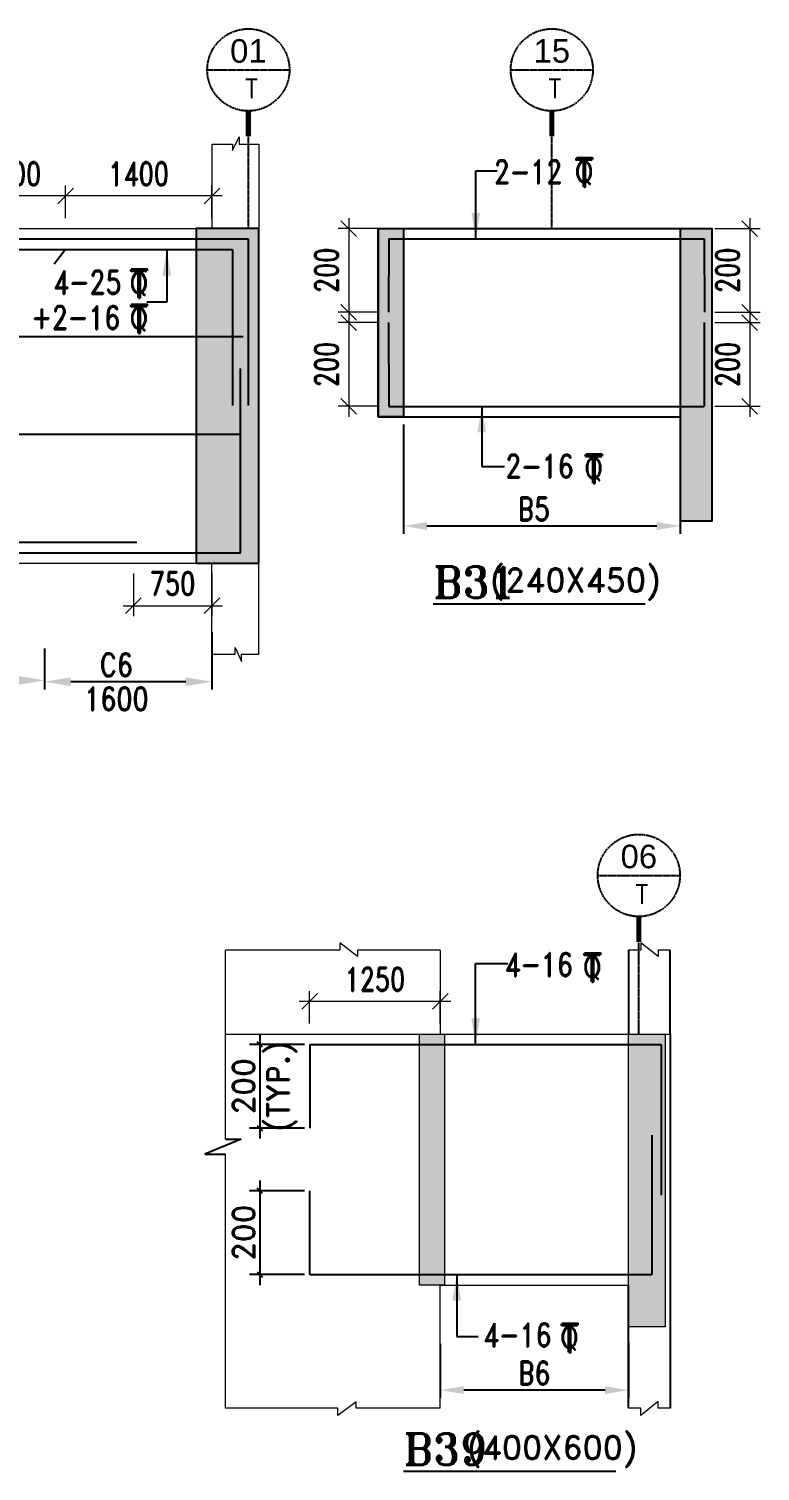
# Model space of a CAD drawing. Header units: millimetres. Extents: x 2061841 to 105821645, y -77612 to 48520811.
# Drawn here: x 2650265 to 2657263, y 7719 to 21513 of the extents above; entities that cross this region are included whole.
import ezdxf
from ezdxf.enums import TextEntityAlignment as Align

# ---------------------------------------------------------------- set-up
doc = ezdxf.new("R2010")
doc.units = ezdxf.units.MM
doc.header["$LTSCALE"] = 10
doc.header["$MEASUREMENT"] = 0
doc.linetypes.add('BASEMENT COLUMN SETTING OUT-PART 2_R4$0$CENTER', pattern=[2, 1.25, -0.25, 0.25, -0.25])
doc.linetypes.add('CENTER', pattern=[2, 1.25, -0.25, 0.25, -0.25])
for name, color, linetype in [('A-Grid-Tower', 8, 'CENTER'), ('BASEMENT COLUMN SETTING OUT-PART 2_R4$0$A-GRID-MAIN', 2, 'BASEMENT COLUMN SETTING OUT-PART 2_R4$0$CENTER'), ('BEAM', 4, 'Continuous'), ('BEAM HATCH', 252, 'Continuous'), ('BEAM STIRRUPS', 3, 'Continuous'), ('LEADER', 3, 'Continuous'), ('REIN', 1, 'Continuous'), ('S-DIM', 7, 'Continuous'), ('SHEET', 7, 'Continuous'), ('VIN_BEAM', 4, 'Continuous')]:
    doc.layers.add(name, color=color, linetype=linetype)
doc.layers.add('TEXT', color=2, linetype='Continuous', lineweight=25)
doc.layers.add('VIN_SLAB DIMENSION', color=3, linetype='Continuous', lineweight=13)
doc.styles.add('200', font='romand.shx', dxfattribs={"width": 0.8, "height": 225})
doc.styles.add('BASEMENT COLUMN SETTING OUT-PART 2_R4$0$MAS-TXTL', font='arial.ttf', dxfattribs={"height": 200})
doc.styles.add('BASEMENT COLUMN SETTING OUT-PART 2_R4$0$MAS-TXTS', font='romans.shx', dxfattribs={"width": 0.8, "height": 180})
doc.styles.add('MAH', font='romand.shx', dxfattribs={"height": 210})
doc.styles.add('PK', font='romand.shx', dxfattribs={"width": 0.7, "height": 225})
doc.styles.add('PRP 100', font='romand.shx', dxfattribs={"width": 0.75})
doc.styles.add('RD', font='romand.shx', dxfattribs={"width": 0.9, "height": 225})
doc.styles.add('ROMAND', font='romand', dxfattribs={"height": 200})
doc.styles.add('RT', font='romant.shx', dxfattribs={"height": 250})
doc.dimstyles.new('dim', dxfattribs={"dimtxt": 225, "dimasz": 150, "dimexe": 100, "dimexo": 100, "dimgap": 100, "dimtad": 1, "dimdec": 0, "dimlfac": -1, "dimrnd": 5, "dimdsep": 46, "dimtxsty": 'PRP 100', "dimblk": 'OBLIQUE', "dimcen": 1.5, "dimdle": 100, "dimclrd": 3, "dimclre": 3, "dimclrt": 2, "dimadec": 0, "dimazin": 0, "dimtfac": 1, "dimtdec": 0, "dimtix": 1, "dimtmove": 0, "dimatfit": 3, "dimldrblk": 'OBLIQUE', "dimfxl": 200, "dimlwd": -1, "dimlwe": -1, "dimarcsym": 0})
doc.dimstyles.new('GR', dxfattribs={"dimtxt": 225, "dimasz": 100, "dimexe": 50, "dimexo": 50, "dimgap": 40, "dimtad": 1, "dimdec": 0, "dimzin": 0, "dimdsep": 46, "dimtxsty": 'RD', "dimblk1": 'OBLIQUE', "dimblk2": 'OBLIQUE', "dimsah": 1, "dimcen": 0, "dimdle": 100, "dimclrd": 3, "dimclre": 3, "dimclrt": 2, "dimadec": 0, "dimazin": 0, "dimtfac": 1, "dimtdec": 0, "dimtix": 1, "dimtmove": 0, "dimatfit": 3, "dimfxl": 1, "dimtolj": 1, "dimtzin": 0, "dimarcsym": 0})
doc.dimstyles.new('GR2', dxfattribs={"dimtxt": 225, "dimasz": 100, "dimexe": 75, "dimexo": 75, "dimgap": 50, "dimtad": 1, "dimdec": 0, "dimdsep": 46, "dimtxsty": '200', "dimblk1": 'OBLIQUE', "dimblk2": 'OBLIQUE', "dimsah": 1, "dimcen": 50, "dimdle": 75, "dimclrd": 3, "dimclre": 3, "dimclrt": 2, "dimadec": 0, "dimazin": 0, "dimtfac": 1, "dimtdec": 0, "dimtix": 1, "dimtmove": 0, "dimatfit": 3, "dimldrblk": 'OBLIQUE', "dimfxl": 1, "dimtolj": 1, "dimtzin": 0, "dimarcsym": 0})
doc.dimstyles.new('MA', dxfattribs={"dimtxt": 210, "dimasz": 50, "dimexe": 100, "dimexo": 50, "dimgap": 50, "dimtad": 1, "dimdec": 0, "dimzin": 0, "dimdsep": 46, "dimtxsty": 'MAH', "dimblk1": 'OBLIQUE', "dimblk2": 'OBLIQUE', "dimsah": 1, "dimcen": 0.09, "dimdle": 100, "dimclrd": 3, "dimclre": 3, "dimclrt": 2, "dimadec": 0, "dimazin": 0, "dimtfac": 1, "dimtdec": 0, "dimtix": 1, "dimtofl": 0, "dimtmove": 0, "dimatfit": 3, "dimldrblk": 'OBLIQUE', "dimfxl": 1, "dimtolj": 1, "dimtzin": 0, "dimarcsym": 0})

# ---------------------------------------------------------------- blocks, each defined once
blk = doc.blocks.new('_Oblique')
at = {"color": 0, "linetype": 'ByBlock', "lineweight": -2}
blk.add_line((-0.5, -0.5), (0.5, 0.5), dxfattribs=at)
blk = doc.blocks.new('*D2232')
at = {"layer": 'Defpoints', "color": 0, "transparency": 16777216}
for p in [(2652954, 11799, 0), (2652475, 10999), (2652954, 10999, 0)]:
    blk.add_point(p, dxfattribs=at)
at = {"layer": 'S-DIM', "color": 3, "lineweight": -2, "transparency": 16777216}
for p, q in [((2652475, 11899), (2652475, 10899)), ((2652904, 11799), (2652375, 11799)), ((2652904, 10999), (2652375, 10999))]:
    blk.add_line(p, q, dxfattribs=at)
at = {"layer": 'S-DIM', "color": 3, "lineweight": -2, "transparency": 16777216, "xscale": 50, "yscale": 50, "zscale": 50}
for p, rotation in [((2652475, 11799), 90), ((2652475, 10999), 270)]:
    blk.add_blockref('_Oblique', p, dxfattribs=dict(at, rotation=rotation))
at = {"layer": 'S-DIM', "color": 2, "transparency": 16777216, "char_height": 210, "attachment_point": 5, "rotation": 90, "style": 'MAH'}
for s, insert in [('\\A1;(TYP.)', (2652685, 11399)), ('\\A1;200', (2652320, 11399))]:
    blk.add_mtext(s, dxfattribs=dict(at, insert=insert))
blk = doc.blocks.new('*D2233')
at = {"layer": 'Defpoints', "color": 0, "transparency": 16777216}
for p in [(2652954, 10399, 0), (2652475, 9599), (2652954, 9599, 0)]:
    blk.add_point(p, dxfattribs=at)
at = {"layer": 'S-DIM', "color": 3, "lineweight": -2, "transparency": 16777216}
for p, q in [((2652475, 10499), (2652475, 9499)), ((2652904, 10399), (2652375, 10399)), ((2652904, 9599), (2652375, 9599))]:
    blk.add_line(p, q, dxfattribs=at)
at = {"layer": 'S-DIM', "color": 3, "lineweight": -2, "transparency": 16777216, "xscale": 50, "yscale": 50, "zscale": 50}
for p, rotation in [((2652475, 10399), 90), ((2652475, 9599), 270)]:
    blk.add_blockref('_Oblique', p, dxfattribs=dict(at, rotation=rotation))
at = {"layer": 'S-DIM', "color": 2, "transparency": 16777216, "char_height": 210, "attachment_point": 5, "rotation": 90, "style": 'MAH'}
for s, insert in [('\\A1;200', (2652320, 9999)), ('\\A1;', (2652630, 9999))]:
    blk.add_mtext(s, dxfattribs=dict(at, insert=insert))
blk = doc.blocks.new('*D2234')
at = {"layer": 'BEAM STIRRUPS', "color": 3, "lineweight": -2, "ltscale": 0.25, "transparency": 16777216}
for p, q in [((2654202, 8937), (2654202, 8419)), ((2656004, 8949), (2656004, 8419)), ((2655779, 8494), (2654427, 8494))]:
    blk.add_line(p, q, dxfattribs=at)
at = {"layer": 'BEAM STIRRUPS', "color": 3, "linetype": 'Continuous', "ltscale": 0.25, "transparency": 16777216}
for points in [[(2654427, 8532), (2654427, 8457), (2654202, 8494)], [(2655779, 8532), (2655779, 8457), (2656004, 8494)]]:
    blk.add_solid(points, dxfattribs=at)
at = {"layer": 'Defpoints', "color": 0, "linetype": 'Continuous', "ltscale": 0.25, "transparency": 16777216}
for p in [(2654202, 9012, 0), (2656004, 9024, 0), (2654202, 8494)]:
    blk.add_point(p, dxfattribs=at)
at = {"layer": 'BEAM STIRRUPS', "color": 2, "linetype": 'Continuous', "ltscale": 0.25, "transparency": 16777216, "insert": (2655103, 8657), "char_height": 225, "attachment_point": 5, "rotation": 360, "style": '200'}
blk.add_mtext('\\A1;B6', dxfattribs=at)
blk = doc.blocks.new('A$C33BE299A')
at = {"layer": 'SHEET', "color": 4, "style": 'ROMAND'}
for s, height, p in [('T', 170, (-16.2, 0)), ('Q', 125, (-14.4, 26.9))]:
    blk.add_text(s, height=height, dxfattribs=at).set_placement(p)
blk = doc.blocks.new('*D2194')
at = {"layer": 'BEAM STIRRUPS', "color": 3, "lineweight": -2, "ltscale": 0.25, "transparency": 16777216}
for p, q in [((2653849, 17728), (2653849, 16683)), ((2656499, 17552), (2656499, 16683)), ((2656274, 16758), (2654074, 16758))]:
    blk.add_line(p, q, dxfattribs=at)
at = {"layer": 'BEAM STIRRUPS', "color": 3, "linetype": 'Continuous', "ltscale": 0.25, "transparency": 16777216}
for points in [[(2654074, 16796), (2654074, 16721), (2653849, 16758)], [(2656274, 16796), (2656274, 16721), (2656499, 16758)]]:
    blk.add_solid(points, dxfattribs=at)
at = {"layer": 'Defpoints', "color": 0, "linetype": 'Continuous', "ltscale": 0.25, "transparency": 16777216}
for p in [(2653849, 17803, 2), (2656499, 17627, 46), (2653849, 16758)]:
    blk.add_point(p, dxfattribs=at)
at = {"layer": 'BEAM STIRRUPS', "color": 2, "linetype": 'Continuous', "ltscale": 0.25, "transparency": 16777216, "insert": (2655099, 16921), "char_height": 225, "attachment_point": 5, "rotation": 360, "style": '200'}
blk.add_mtext('\\A1;B5', dxfattribs=at)
blk = doc.blocks.new('*D2025')
at = {"layer": 'Defpoints', "color": 0, "transparency": 16777216}
for p in [(2650616, 19915), (2650616, 19603, 0), (2652016, 19603, 0)]:
    blk.add_point(p, dxfattribs=at)
at = {"layer": 'VIN_SLAB DIMENSION', "color": 3, "transparency": 16777216}
for p, q in [((2650616, 19703), (2650616, 20015)), ((2652016, 19703), (2652016, 20015)), ((2652116, 19915), (2650516, 19915))]:
    blk.add_line(p, q, dxfattribs=at)
at = {"layer": 'VIN_SLAB DIMENSION', "color": 3, "transparency": 16777216, "xscale": 150, "yscale": 150, "zscale": 150, "rotation": 180}
blk.add_blockref('_Oblique', (2650616, 19915), dxfattribs=at)
at = {"layer": 'VIN_SLAB DIMENSION', "color": 3, "transparency": 16777216, "xscale": 150, "yscale": 150, "zscale": 150}
blk.add_blockref('_Oblique', (2652016, 19915), dxfattribs=at)
at = {"layer": 'VIN_SLAB DIMENSION', "color": 2, "transparency": 16777216, "insert": (2651316, 20127), "char_height": 225, "attachment_point": 5, "style": 'PRP 100'}
blk.add_mtext('1400', dxfattribs=at)
blk = doc.blocks.new('OBLIQUE')
blk = doc.blocks.new('*D2026')
at = {"layer": 'Defpoints', "color": 0, "transparency": 16777216}
for p in [(2649716, 19915), (2649716, 19603, 52), (2650616, 19603, 52)]:
    blk.add_point(p, dxfattribs=at)
at = {"layer": 'VIN_SLAB DIMENSION', "color": 3, "transparency": 16777216}
for p, q in [((2649716, 19703), (2649716, 20015)), ((2650616, 19703), (2650616, 20015)), ((2650716, 19915), (2649616, 19915))]:
    blk.add_line(p, q, dxfattribs=at)
at = {"layer": 'VIN_SLAB DIMENSION', "color": 3, "transparency": 16777216, "xscale": 150, "yscale": 150, "zscale": 150, "rotation": 180}
blk.add_blockref('_Oblique', (2649716, 19915), dxfattribs=at)
at = {"layer": 'VIN_SLAB DIMENSION', "color": 3, "transparency": 16777216, "xscale": 150, "yscale": 150, "zscale": 150}
blk.add_blockref('_Oblique', (2650616, 19915), dxfattribs=at)
at = {"layer": 'VIN_SLAB DIMENSION', "color": 2, "transparency": 16777216, "insert": (2650166, 20127), "char_height": 225, "attachment_point": 5, "style": 'PRP 100'}
blk.add_mtext('900', dxfattribs=at)
blk = doc.blocks.new('*D2029')
at = {"layer": 'Defpoints', "color": 0, "transparency": 16777216}
for p in [(2652952, 12211), (2652952, 11899, 52), (2654202, 11899, 52)]:
    blk.add_point(p, dxfattribs=at)
at = {"layer": 'VIN_SLAB DIMENSION', "color": 3, "transparency": 16777216}
for p, q in [((2652952, 11999), (2652952, 12311)), ((2654202, 11999), (2654202, 12311)), ((2654302, 12211), (2652852, 12211))]:
    blk.add_line(p, q, dxfattribs=at)
at = {"layer": 'VIN_SLAB DIMENSION', "color": 3, "transparency": 16777216, "xscale": 150, "yscale": 150, "zscale": 150, "rotation": 180}
blk.add_blockref('_Oblique', (2652952, 12211), dxfattribs=at)
at = {"layer": 'VIN_SLAB DIMENSION', "color": 3, "transparency": 16777216, "xscale": 150, "yscale": 150, "zscale": 150}
blk.add_blockref('_Oblique', (2654202, 12211), dxfattribs=at)
at = {"layer": 'VIN_SLAB DIMENSION', "color": 2, "transparency": 16777216, "insert": (2653577, 12423), "char_height": 225, "attachment_point": 5, "style": 'PRP 100'}
blk.add_mtext('1250', dxfattribs=at)
blk = doc.blocks.new('*D2084')
at = {"layer": 'Defpoints', "color": 0, "transparency": 16777216}
for p in [(2651266, 16403), (2652016, 16403), (2652016, 15996)]:
    blk.add_point(p, dxfattribs=at)
at = {"layer": 'VIN_SLAB DIMENSION', "color": 3, "transparency": 16777216}
for p, q in [((2651266, 16303), (2651266, 15896)), ((2652016, 16303), (2652016, 15896)), ((2651166, 15996), (2652116, 15996))]:
    blk.add_line(p, q, dxfattribs=at)
at = {"layer": 'VIN_SLAB DIMENSION', "color": 3, "transparency": 16777216, "xscale": 150, "yscale": 150, "zscale": 150, "rotation": 180}
blk.add_blockref('_Oblique', (2651266, 15996), dxfattribs=at)
at = {"layer": 'VIN_SLAB DIMENSION', "color": 3, "transparency": 16777216, "xscale": 150, "yscale": 150, "zscale": 150}
blk.add_blockref('_Oblique', (2652016, 15996), dxfattribs=at)
at = {"layer": 'VIN_SLAB DIMENSION', "color": 2, "transparency": 16777216, "insert": (2651641, 16208), "char_height": 225, "attachment_point": 5, "style": 'PRP 100'}
blk.add_mtext('750', dxfattribs=at)
blk = doc.blocks.new('*D2086')
at = {"layer": 'BEAM', "color": 3, "lineweight": -2, "transparency": 16777216}
for p, q in [((2652016, 15743), (2652016, 15194)), ((2650416, 15588), (2650416, 15194)), ((2651766, 15269), (2650666, 15269))]:
    blk.add_line(p, q, dxfattribs=at)
at = {"layer": 'BEAM', "color": 3, "transparency": 16777216}
for points in [[(2650666, 15311), (2650666, 15227), (2650416, 15269)], [(2651766, 15311), (2651766, 15227), (2652016, 15269)]]:
    blk.add_solid(points, dxfattribs=at)
at = {"layer": 'Defpoints', "color": 0, "transparency": 16777216}
for p in [(2652016, 15818, 0), (2650416, 15663, 0), (2650416, 15269)]:
    blk.add_point(p, dxfattribs=at)
at = {"layer": 'BEAM', "color": 2, "transparency": 16777216, "char_height": 225, "attachment_point": 5, "style": '200'}
for s, insert in [('\\A1;C6', (2651103, 15431)), ('\\A1;1600', (2651103, 15106))]:
    blk.add_mtext(s, dxfattribs=dict(at, insert=insert))
blk = doc.blocks.new('*D2087')
at = {"layer": 'BEAM', "color": 3, "lineweight": -2, "transparency": 16777216}
for p, q in [((2650416, 15588), (2650416, 15207)), ((2645391, 15513), (2645391, 15207)), ((2645641, 15282), (2650166, 15282))]:
    blk.add_line(p, q, dxfattribs=at)
at = {"layer": 'BEAM', "color": 3, "transparency": 16777216}
for points in [[(2645641, 15323), (2645641, 15240), (2645391, 15282)], [(2650166, 15323), (2650166, 15240), (2650416, 15282)]]:
    blk.add_solid(points, dxfattribs=at)
at = {"layer": 'Defpoints', "color": 0, "transparency": 16777216}
for p in [(2645391, 15588), (2650416, 15663, 14), (2650416, 15282)]:
    blk.add_point(p, dxfattribs=at)
at = {"layer": 'BEAM', "color": 2, "transparency": 16777216, "insert": (2647903, 15444), "char_height": 225, "attachment_point": 5, "style": '200'}
blk.add_mtext('\\A1;C8', dxfattribs=at)
blk = doc.blocks.new('BASEMENT COLUMN SETTING OUT-PART 2_R4$0$GRID TARGET1')
blk.add_wipeout([(393, -655), (392, -641), (392, -628), (390, -614), (389, -600), (387, -587), (384, -573), (381, -560), (377, -547), (373, -534), (369, -521), (364, -508), (359, -495), (353, -483), (347, -471), (340, -459), (333, -447), (325, -435), (318, -424), (309, -413), (301, -403), (292, -392), (282, -382), (273, -373), (263, -363), (252, -354), (242, -346), (231, -337), (220, -330), (208, -322), (196, -315), (184, -308), (172, -302), (160, -296), (147, -291), (134, -286), (121, -282), (108, -278), (95, -274), (82, -271), (68, -268), (55, -266), (41, -265), (27, -263), (14, -263), (0, -262), (-14, -263), (-27, -263), (-41, -265), (-55, -266), (-68, -268), (-82, -271), (-95, -274), (-108, -278), (-121, -282), (-134, -286), (-147, -291), (-160, -296), (-172, -302), (-184, -308), (-196, -315), (-208, -322), (-220, -330), (-231, -337), (-242, -346), (-252, -354), (-263, -363), (-273, -373), (-282, -382), (-292, -392), (-301, -403), (-309, -413), (-318, -424), (-325, -435), (-333, -447), (-340, -459), (-347, -471), (-353, -483), (-359, -495), (-364, -508), (-369, -521), (-373, -534), (-377, -547), (-381, -560), (-384, -573), (-387, -587), (-389, -600), (-390, -614), (-392, -628), (-392, -641), (-393, -655), (-392, -669), (-392, -682), (-390, -696), (-389, -710), (-387, -723), (-384, -737), (-381, -750), (-377, -763), (-373, -776), (-369, -789), (-364, -802), (-359, -815), (-353, -827), (-347, -839), (-340, -851), (-333, -863), (-325, -875), (-318, -886), (-309, -897), (-301, -907), (-292, -918), (-282, -928), (-273, -937), (-263, -947), (-252, -956), (-242, -964), (-231, -973), (-220, -981), (-208, -988), (-196, -995), (-184, -1002), (-172, -1008), (-160, -1014), (-147, -1019), (-134, -1024), (-121, -1028), (-108, -1032), (-95, -1036), (-82, -1039), (-68, -1042), (-55, -1044), (-41, -1046), (-27, -1047), (-14, -1047), (0, -1048), (14, -1047), (27, -1047), (41, -1046), (55, -1044), (68, -1042), (82, -1039), (95, -1036), (108, -1032), (121, -1028), (134, -1024), (147, -1019), (160, -1014), (172, -1008), (184, -1002), (196, -995), (208, -988), (220, -981), (231, -973), (242, -964), (252, -956), (263, -947), (273, -937), (282, -928), (292, -918), (301, -907), (309, -897), (318, -886), (325, -875), (333, -863), (340, -851), (347, -839), (353, -827), (359, -815), (364, -802), (369, -789), (373, -776), (377, -763), (381, -750), (384, -737), (387, -723), (389, -710), (390, -696), (392, -682), (392, -669)])
blk.add_line((-393, -655), (393, -655))
at = {"const_width": 48.8}
blk.add_lwpolyline([(0, -1048), (0, -1292)], dxfattribs=at)
blk.add_circle((0, -655), 393)
for tag, height, style, p in [('AS', 225, 'BASEMENT COLUMN SETTING OUT-PART 2_R4$0$MAS-TXTL', (0, -586)), ('REF', 180, 'BASEMENT COLUMN SETTING OUT-PART 2_R4$0$MAS-TXTS', (29, -925))]:
    blk.add_attdef(tag, text='', height=height, dxfattribs=dict(style=style)).set_placement(p, align=Align.CENTER)
blk = doc.blocks.new('*D1418')
at = {"layer": 'Defpoints', "color": 0, "transparency": 16777216}
for p in [(2653707, 19603, 52), (2653326, 18803), (2653707, 18803, 51)]:
    blk.add_point(p, dxfattribs=at)
at = {"layer": 'VIN_SLAB DIMENSION', "color": 3, "transparency": 16777216}
for p, q in [((2653607, 19603), (2653226, 19603)), ((2653326, 19703), (2653326, 18703)), ((2653607, 18803), (2653226, 18803))]:
    blk.add_line(p, q, dxfattribs=at)
at = {"layer": 'VIN_SLAB DIMENSION', "color": 3, "transparency": 16777216, "xscale": 150, "yscale": 150, "zscale": 150}
for p, rotation in [((2653326, 19603), 90), ((2653326, 18803), 270)]:
    blk.add_blockref('_Oblique', p, dxfattribs=dict(at, rotation=rotation))
at = {"layer": 'VIN_SLAB DIMENSION', "color": 2, "transparency": 16777216, "insert": (2653113, 19203), "char_height": 225, "attachment_point": 5, "rotation": 90, "style": 'PRP 100'}
blk.add_mtext('200', dxfattribs=at)
blk = doc.blocks.new('*D1419')
at = {"layer": 'Defpoints', "color": 0, "transparency": 16777216}
for p in [(2653707, 18703, 52), (2653326, 17903), (2653707, 17903, 51)]:
    blk.add_point(p, dxfattribs=at)
at = {"layer": 'VIN_SLAB DIMENSION', "color": 3, "transparency": 16777216}
for p, q in [((2653326, 18803), (2653326, 17803)), ((2653607, 18703), (2653226, 18703)), ((2653607, 17903), (2653226, 17903))]:
    blk.add_line(p, q, dxfattribs=at)
at = {"layer": 'VIN_SLAB DIMENSION', "color": 3, "transparency": 16777216, "xscale": 150, "yscale": 150, "zscale": 150}
for p, rotation in [((2653326, 18703), 90), ((2653326, 17903), 270)]:
    blk.add_blockref('_Oblique', p, dxfattribs=dict(at, rotation=rotation))
at = {"layer": 'VIN_SLAB DIMENSION', "color": 2, "transparency": 16777216, "insert": (2653113, 18303), "char_height": 225, "attachment_point": 5, "rotation": 90, "style": 'PRP 100'}
blk.add_mtext('200', dxfattribs=at)
blk = doc.blocks.new('*D1420')
at = {"layer": 'Defpoints', "color": 0, "transparency": 16777216}
for p in [(2656729, 19603, 52), (2656729, 18803, 51), (2657163, 18803)]:
    blk.add_point(p, dxfattribs=at)
at = {"layer": 'VIN_SLAB DIMENSION', "color": 3, "transparency": 16777216}
for p, q in [((2656829, 19603), (2657263, 19603)), ((2657163, 19703), (2657163, 18703)), ((2656829, 18803), (2657263, 18803))]:
    blk.add_line(p, q, dxfattribs=at)
at = {"layer": 'VIN_SLAB DIMENSION', "color": 3, "transparency": 16777216, "xscale": 150, "yscale": 150, "zscale": 150}
for p, rotation in [((2657163, 19603), 90), ((2657163, 18803), 270)]:
    blk.add_blockref('_Oblique', p, dxfattribs=dict(at, rotation=rotation))
at = {"layer": 'VIN_SLAB DIMENSION', "color": 2, "transparency": 16777216, "insert": (2656951, 19203), "char_height": 225, "attachment_point": 5, "rotation": 90, "style": 'PRP 100'}
blk.add_mtext('200', dxfattribs=at)
blk = doc.blocks.new('*D1421')
at = {"layer": 'Defpoints', "color": 0, "transparency": 16777216}
for p in [(2656728, 18703, 52), (2656728, 17903, 51), (2657163, 17903)]:
    blk.add_point(p, dxfattribs=at)
at = {"layer": 'VIN_SLAB DIMENSION', "color": 3, "transparency": 16777216}
for p, q in [((2657163, 18803), (2657163, 17803)), ((2656828, 18703), (2657263, 18703)), ((2656828, 17903), (2657263, 17903))]:
    blk.add_line(p, q, dxfattribs=at)
at = {"layer": 'VIN_SLAB DIMENSION', "color": 3, "transparency": 16777216, "xscale": 150, "yscale": 150, "zscale": 150}
for p, rotation in [((2657163, 18703), 90), ((2657163, 17903), 270)]:
    blk.add_blockref('_Oblique', p, dxfattribs=dict(at, rotation=rotation))
at = {"layer": 'VIN_SLAB DIMENSION', "color": 2, "transparency": 16777216, "insert": (2656951, 18303), "char_height": 225, "attachment_point": 5, "rotation": 90, "style": 'PRP 100'}
blk.add_mtext('200', dxfattribs=at)

msp = doc.modelspace()

# ---------------------------------------------------------------- hatches: boundary and pattern name
at = {"layer": 'BEAM HATCH'}
for points in [[(2652465.6, 19603.1), (2651865.6, 19603.1), (2651865.6, 16403.1), (2652465.6, 16403.1)], [(2653608.2, 19603.1), (2653849.3, 19603.1), (2653849.3, 17803.1), (2653608.2, 17803.1)], [(2656499.2, 19603.1), (2656799.2, 19603.1), (2656799.2, 16803.1), (2656499.2, 16803.1)], [(2654002.1, 11899), (2654242.1, 11899), (2654242.1, 9499), (2654002.1, 9499)], [(2656004, 11899), (2656354, 11899), (2656354, 9099), (2656004, 9099)]]:
    msp.add_hatch(color=252, dxfattribs=at).paths.add_polyline_path(points)

# ---------------------------------------------------------------- linework, layer by layer
at = {"layer": 'A-Grid-Tower', "color": 6}
for p, q in [((2652365.6, 19603.1, 58.4), (2652365.6, 20483.5, 58.4)), ((2655269.2, 19603.1, 103.1), (2655269.2, 20483.5, 103.1)), ((2656102.1, 11899, 0), (2656102.1, 12779.4, 0))]:
    msp.add_line(p, q, dxfattribs=at)
at = {"layer": 'BEAM', "lineweight": 13}
for p, q in [((2652213, 20348.3, 103.1), (2652276.1, 20479.9, 103.1)), ((2652276.1, 20479.9, 103.1), (2652276.1, 20409.3, 103.1)), ((2652015.6, 20409.3, 103.1), (2652015.6, 19603.1, 103.1)), ((2652015.6, 20409.3, 103.1), (2652213, 20409.3, 103.1)), ((2652213, 20409.3, 103.1), (2652213, 20348.3, 103.1)), ((2652276.1, 20409.3, 103.1), (2652465.6, 20409.3, 154.7)), ((2652465.6, 20409.3, 103.1), (2652465.6, 19603.1, 103.1)), ((2643790.6, 19603.1, 103.1), (2652340.6, 19603.1, 154.7)), ((2652465.6, 15534.1, 154.7), (2652465.6, 19603.1, 103.1)), ((2643790.6, 16403.1, 103.1), (2652465.6, 16403.1, 103.1)), ((2652015.6, 15534.1, 103.1), (2652015.6, 16403.1, 103.1)), ((2652237.9, 15534.1, 103.1), (2652237.9, 15595, 103.1)), ((2652237.9, 15595, 103.1), (2652301, 15463.4, 103.1)), ((2652015.6, 15534.1, 103.1), (2652237.9, 15534.1, 103.1)), ((2652301, 15534.1, 103.1), (2652465.6, 15534.1, 154.7)), ((2652301, 15463.4, 103.1), (2652301, 15534.1, 103.1)), ((2653241.2, 12701.5, 0), (2652147.8, 12701.5, 7466.8)), ((2652147.8, 10893.4, 0), (2652147.8, 12701.5, 0)), ((2653241.2, 12772.1, 0), (2653241.2, 12701.5, 0)), ((2653408.5, 12640.6, 0), (2653241.2, 12772.1, 0)), ((2653408.5, 12701.5, 0), (2653408.5, 12640.6, 0)), ((2654202.1, 12701.5, 0), (2653408.5, 12701.5, 0)), ((2654202.1, 12701.5, 0), (2654202.1, 11899, 0)), ((2656120.3, 12701.5, 0), (2656004, 12701.5, 1128)), ((2656120.3, 12772.1, 0), (2656120.3, 12701.5, 0)), ((2656287.6, 12640.6, 0), (2656120.3, 12772.1, 0)), ((2656287.6, 12701.5, 0), (2656287.6, 12640.6, 0)), ((2656402.1, 12701.5, 0), (2656287.6, 12701.5, 0)), ((2652147.8, 11899, 0), (2656402.1, 11899, 0)), ((2652147.8, 8322.3, 0), (2652147.8, 10750.4, 0)), ((2654202.1, 9499, 0), (2656004, 9499, 0)), ((2654202.1, 8322.3, 0), (2654202.1, 9499, 0)), ((2653222.4, 8322.3, 0), (2652147.8, 8322.3, 7466.8)), ((2653395.8, 8383.3, 0), (2653222.4, 8251.7, 0)), ((2653222.4, 8251.7, 0), (2653222.4, 8322.3, 0)), ((2653395.8, 8322.3, 0), (2653395.8, 8383.3, 0)), ((2654202.1, 8322.3, 0), (2653395.8, 8322.3, 0)), ((2656120.3, 8323, 0), (2656004, 8323, 1128)), ((2656287.6, 8384, 0), (2656120.3, 8252.4, 0)), ((2656120.3, 8252.4, 0), (2656120.3, 8323, 0)), ((2656287.6, 8323, 0), (2656287.6, 8384, 0)), ((2656402.1, 8323, 0), (2656287.6, 8323, 0))]:
    msp.add_line(p, q, dxfattribs=at)
at = {"layer": 'BEAM'}
for p, q in [((2653608.2, 19603.1, 103.1), (2653608.2, 17803.1, 103.1)), ((2653608.2, 19603.1, 103.1), (2656799.2, 19603.1, 103.1)), ((2656799.2, 19603.1, 103.1), (2656799.2, 17203.1, 103.1)), ((2656799.2, 19503.1, 103.1), (2656799.2, 17303.1, 103.1)), ((2653608.2, 17803.1, 103.1), (2656499.2, 17803.1, 103.1)), ((2656004, 12701.5, 0), (2656004, 11899, 0)), ((2656402.1, 11899, 0), (2656402.1, 12701.5, 0)), ((2656402.1, 11899, 0), (2656402.1, 9496, 0)), ((2652295.7, 10893.4, 0), (2651950.1, 10750.4, 0)), ((2652147.8, 10893.4, 0), (2652295.7, 10893.4, 0)), ((2651950.1, 10750.4, 0), (2652147.8, 10750.4, 0)), ((2656004, 8323, 0), (2656004, 9499, 0)), ((2656402.1, 9496, 0), (2656402.1, 8323, 0))]:
    msp.add_line(p, q, dxfattribs=at)
at = {"layer": 'BEAM', "elevation": 103.1}
for points in [[(2653608.2, 19603.1), (2653849.3, 19603.1), (2653849.3, 17803.1), (2653608.2, 17803.1)], [(2656499.2, 19603.1), (2656799.2, 19603.1), (2656799.2, 16803.1), (2656499.2, 16803.1)]]:
    msp.add_lwpolyline(points, close=True, dxfattribs=at)
at = {"layer": 'BEAM', "lineweight": 13, "elevation": 0}
for points in [[(2654002.1, 11899), (2654242.1, 11899), (2654242.1, 9499), (2654002.1, 9499)], [(2656004, 11899), (2656354, 11899), (2656354, 9099), (2656004, 9099)]]:
    msp.add_lwpolyline(points, close=True, dxfattribs=at)
at = {"layer": 'REIN'}
for p, q in [((2646930.4, 19503.1, 103.1), (2652365, 19503.1, 103.1)), ((2652365, 19503.1, 103.1), (2652365, 17911.9, 103.1)), ((2653708.2, 19503.1, 103.1), (2653707.4, 18803.1, 103.1)), ((2653708.2, 19503.1, 103.1), (2656728.5, 19503.1, 103.1)), ((2656728.5, 19503.1, 103.1), (2656729.2, 18803.1, 103.1)), ((2649717.6, 19403.1, 154.7), (2652214.9, 19403.1, 103.1)), ((2650614.6, 19403.1, 103.1), (2650507.7, 19261.6, 103.1)), ((2652214.9, 19403.1, 103.1), (2652214.9, 17911.9, 103.1)), ((2653707.4, 18703.1, 103.1), (2653708.2, 17903.1, 103.1)), ((2656728.5, 18703.1, 103.1), (2656728.5, 17903.1, 103.1)), ((2641426.2, 18569.7, 51.6), (2652314.9, 18569.7, 103.1)), ((2652290.3, 16503.1, 103.1), (2652290.3, 18263, 103.1)), ((2653708.2, 17900.1, 103.1), (2656728.5, 17900.1, 103.1)), ((2641436.3, 17636.4, 57.1), (2652290.3, 17636.4, 103.1)), ((2644520, 16603.1, 57.1), (2651298.1, 16603.1, 103.1)), ((2641433.8, 16503.1, 57.1), (2652290.3, 16503.1, 103.1)), ((2652953.8, 11799, 0), (2656316.9, 11799, 0)), ((2652953.8, 11799, 0), (2652953.8, 10999, 0)), ((2656316.9, 11799, 0), (2656316.9, 10358.4, 0)), ((2656225.6, 10931.8, 0), (2656225.6, 9599, 0)), ((2652953.8, 9599, 0), (2652953.8, 10399, 0)), ((2652953.8, 9599, 0), (2656225.6, 9599, 0))]:
    msp.add_line(p, q, dxfattribs=at)
at = {"layer": 'VIN_BEAM', "elevation": 103.1}
msp.add_lwpolyline([(2652465.6, 19603.1), (2651865.6, 19603.1), (2651865.6, 16403.1), (2652465.6, 16403.1)], close=True, dxfattribs=at)

# ---------------------------------------------------------------- block references
at = {"layer": 'TEXT', "color": 2, "xscale": 1.600000001490116, "yscale": 1.600000001490116, "zscale": 1.600000001490116}
for p in [(2655506.8, 20003.2, 243761.1), (2655598.8, 17168.5, 243761.1)]:
    msp.add_blockref('A$C33BE299A', p, dxfattribs=at)
at = {"layer": 'TEXT', "color": 1, "xscale": 1.600000001490116, "yscale": 1.600000001490116, "zscale": 1.600000001490116}
for p in [(2651246.5, 18940.5, 243761.4), (2651246.5, 18602.9, 243761.4), (2655584.6, 12398.9, 243658.3), (2655366.3, 8856.8, 243658.3)]:
    msp.add_blockref('A$C33BE299A', p, dxfattribs=at)

# ---------------------------------------------------------------- texts
at = {"layer": 'TEXT', "color": 2, "style": 'PK', "width": 0.8}
for s, p in [('2-12', (2654714, 20033.4, 102.9)), ('4-25', (2650497.3, 18976.4, 103.2)), ('+2-16', (2650292.5, 18638.8, 103.2)), ('4-16', (2654817, 12451.2, -0.2)), ('4-16', (2654611.5, 8909.1, -0.2))]:
    msp.add_text(s, height=225, dxfattribs=at).set_placement(p)
msp.add_text('2-16', height=225, rotation=0, dxfattribs=at).set_placement((2654824.3, 17217.5, 103.1))
at = {"layer": 'TEXT', "color": 1, "style": 'RT'}
for s, p in [('%%UB31      ', (2655148.5, 16222.5, 103.1)), ('%%UB39      ', (2654866.2, 7929.2, 0))]:
    msp.add_text(s, height=300, dxfattribs=at).set_placement(p, align=Align.MIDDLE_CENTER)
at = {"layer": 'TEXT', "color": 2, "style": 'RD'}
for s, p in [('(240X450)', (2654686.4, 16128.5, 103.1)), ('(400X600)', (2654464.3, 7832.4, 0))]:
    msp.add_text(s, height=225, dxfattribs=at).set_placement(p)

# ---------------------------------------------------------------- dimensions: what is measured, and where the dimension line sits
at = {"layer": 'BEAM'}
dim = msp.add_linear_dim(base=(2650415.6, 15268.9, 103.1), p1=(2652015.6, 15818.1, 103.1), p2=(2650415.6, 15662.7, 103.1), angle=180, text='C6\\X1600', dimstyle='GR2', override={"dimasz": 250, "dimtxsty": '200', "dimldrblk": 'OBLIQUE'}, dxfattribs=at)
dim.commit()
dim.dimension.update_dxf_attribs({"geometry": '*D2086', "text_midpoint": (2651102.8, 15268.9, 103.1), "dimtype": 160})
dim = msp.add_linear_dim(base=(2650415.6, 15281.7, 51.6), p1=(2645390.6, 15587.7, 51.6), p2=(2650415.6, 15662.7, 65.6), text='C8', dimstyle='GR2', override={"dimasz": 250, "dimtxsty": '200', "dimldrblk": 'OBLIQUE'}, dxfattribs=at)
dim.commit()
dim.dimension.update_dxf_attribs({"geometry": '*D2087', "text_midpoint": (2647903.1, 15444.2, 51.6)})
at = {"layer": 'BEAM STIRRUPS', "linetype": 'Continuous', "ltscale": 0.25}
for base, p1, p2, text, picture, middle in [((2653849.3, 16758.4, 103.1), (2656499.2, 17627.4, 149.6), (2653849.3, 17803.1, 104.8), 'B5', '*D2194', (2655099.2, 16758.4, 103.1)), ((2654202.1, 8494.3, 0), (2656004, 9023.8, -0.1), (2654202.1, 9012, 0), 'B6', '*D2234', (2655103, 8494.3, 0))]:
    dim = msp.add_linear_dim(base=base, p1=p1, p2=p2, angle=179.99996, text=text, dimstyle='GR2', override={"dimasz": 225, "dimtxsty": '200', "dimfxl": 3, "dimarcsym": 2}, dxfattribs=at)
    dim.commit()
    dim.dimension.update_dxf_attribs({"geometry": picture, "text_midpoint": middle, "dimtype": 160})
at = {"layer": 'S-DIM'}
dim = msp.add_linear_dim(base=(2652475.1, 10999, 0), p1=(2652953.8, 11799, 0), p2=(2652953.8, 10999, 0), angle=90, text='200\\X(TYP.)', dimstyle='MA', dxfattribs=at)
dim.commit()
dim.dimension.update_dxf_attribs({"geometry": '*D2232', "text_midpoint": (2652475.1, 11399, 0), "dimtype": 160})
dim = msp.add_linear_dim(base=(2652475.1, 9599, 0), p1=(2652953.8, 10399, 0), p2=(2652953.8, 9599, 0), angle=90, text='200\\X ', dimstyle='MA', dxfattribs=at)
dim.commit()
dim.dimension.update_dxf_attribs({"geometry": '*D2233', "text_midpoint": (2652475.1, 9999, 0)})
at = {"layer": 'VIN_SLAB DIMENSION'}
for base, p1, p2, picture, middle in [((2649715.6, 19914.7, 51.6), (2650615.6, 19603.1, 103.1), (2649715.6, 19603.1, 103.1), '*D2026', (2650165.6, 20127.2, 51.6)), ((2650615.6, 19914.7, 103.1), (2652015.6, 19603.1, 103.1), (2650615.6, 19603.1, 103.1), '*D2025', (2651315.6, 20127.2, 103.1))]:
    dim = msp.add_linear_dim(base=base, p1=p1, p2=p2, angle=180, dimstyle='dim', dxfattribs=at)
    dim.commit()
    dim.dimension.update_dxf_attribs({"geometry": picture, "text_midpoint": middle})
for base, p1, p2, picture, middle in [((2653325.5, 18803.1, 103.1), (2653707.4, 19603.1, 154.7), (2653707.4, 18803.1, 154.3), '*D1418', (2653113, 19203.1, 103.1)), ((2657163.2, 18803.1, 103.1), (2656729.2, 19603.1, 154.7), (2656729.2, 18803.1, 154.3), '*D1420', (2656950.7, 19203.1, 103.1)), ((2653325.5, 17903.1, 103.1), (2653707.4, 18703.1, 154.7), (2653707.4, 17903.1, 154.3), '*D1419', (2653113, 18303.1, 103.1)), ((2657163.2, 17903.1, 103.1), (2656728.5, 18703.1, 154.7), (2656728.5, 17903.1, 154.3), '*D1421', (2656950.7, 18303.1, 103.1))]:
    dim = msp.add_linear_dim(base=base, p1=p1, p2=p2, angle=90, text='200', dimstyle='dim', dxfattribs=at)
    dim.commit()
    dim.dimension.update_dxf_attribs({"geometry": picture, "text_midpoint": middle})
dim = msp.add_linear_dim(base=(2652015.6, 15995.5, 103.1), p1=(2651265.6, 16403.1, 103.1), p2=(2652015.6, 16403.1, 103.1), dimstyle='dim', override={"dimtxsty": 'PRP 100', "dimldrblk": 'OBLIQUE'}, dxfattribs=at)
dim.commit()
dim.dimension.update_dxf_attribs({"geometry": '*D2084', "text_midpoint": (2651640.6, 16208, 103.1)})
dim = msp.add_linear_dim(base=(2652952.1, 12210.7, -51.6), p1=(2654202.1, 11899, 0), p2=(2652952.1, 11899, 0), text='1250', dimstyle='dim', override={"dimtxsty": 'PRP 100'}, dxfattribs=at)
dim.commit()
dim.dimension.update_dxf_attribs({"geometry": '*D2029', "text_midpoint": (2653577.1, 12423.2, -51.6)})

# ---------------------------------------------------------------- leaders
at = {"layer": 'LEADER', "color": 3}
for points in [[(2654541.6, 19502.7, 103.1), (2654541.6, 20156, 103.1), (2654747.2, 20156, 103.1)], [(2651584, 19403.1, 103.1), (2651584.6, 18900.3, 103.1), (2651392.6, 18900.3, 103.1)], [(2654599.3, 17903.1, 103.1), (2654599.3, 17325.9, 103.1), (2654817.4, 17325.9, 103.1)], [(2654540.4, 11798.7, 0), (2654540.4, 12573.8, 0), (2654847.8, 12573.8, 0)], [(2654359.8, 9599.3, 0), (2654359.8, 9007.1, 0), (2654564.8, 9007.1, 0)]]:
    msp.add_leader(points, dimstyle='GR', override={"dimasz": 250}, dxfattribs=at)

# ---------------------------------------------------------------- next in the draw order: block references
at = {"layer": 'BASEMENT COLUMN SETTING OUT-PART 2_R4$0$A-GRID-MAIN', "color": 240, "true_color": 0xed1f24}
for p, values in [((2652365.6, 21775.3, 58.4), {'REF': 'T', 'AS': '01'}), ((2655269.2, 21775.3, 103.1), {'REF': 'T', 'AS': '15'}), ((2656102.1, 14071.2, 0), {'REF': 'T', 'AS': '06'})]:
    msp.add_blockref('BASEMENT COLUMN SETTING OUT-PART 2_R4$0$GRID TARGET1', p, dxfattribs=at).add_auto_attribs(values)

doc.saveas('drawing.dxf')
